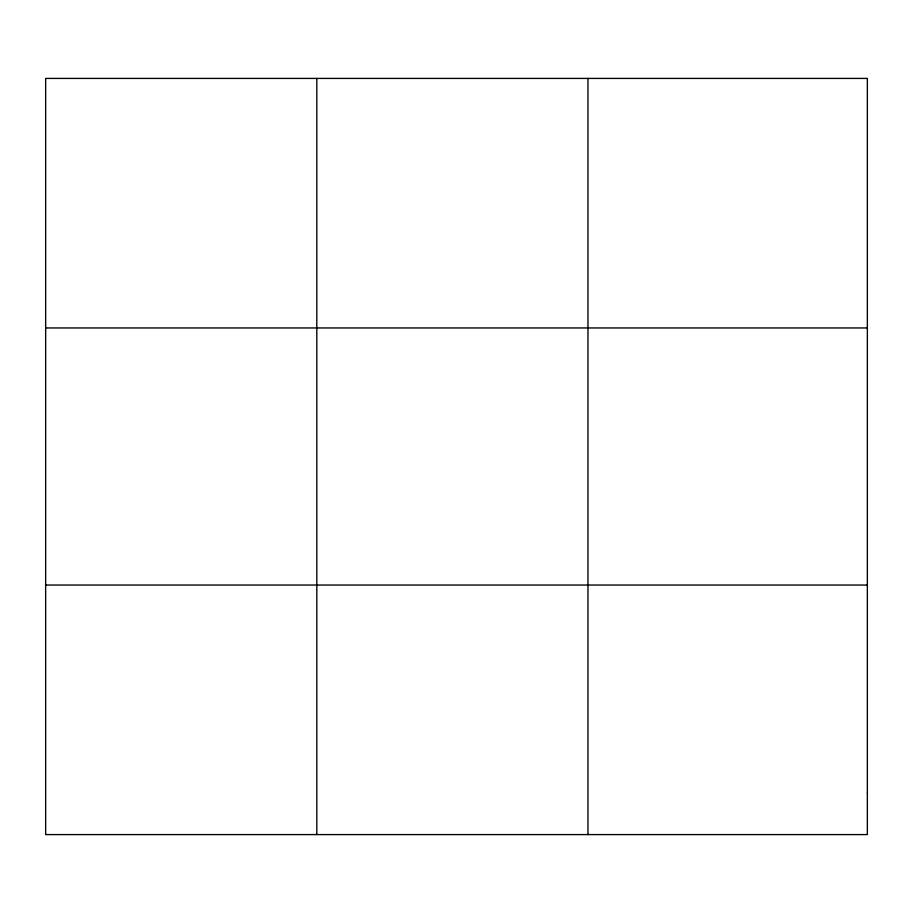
<?xml version="1.0" encoding="UTF-8"?>
<svg xmlns="http://www.w3.org/2000/svg" width="913" height="913" viewBox="0 0 913 913"><rect width="100%" height="100%" fill="white"/><g stroke="black" fill="none" stroke-linecap="round" stroke-linejoin="round"><path stroke-width="1.37" d="M316.811 78.415L316.811 834.585M587.972 78.415L587.972 834.585M45.65 327.95L867.35 327.95M45.65 585.05L867.35 585.05M867.35 792.998L867.35 834.585L45.65 834.585L45.65 78.415L867.35 78.415L867.35 792.998"/></g></svg>
